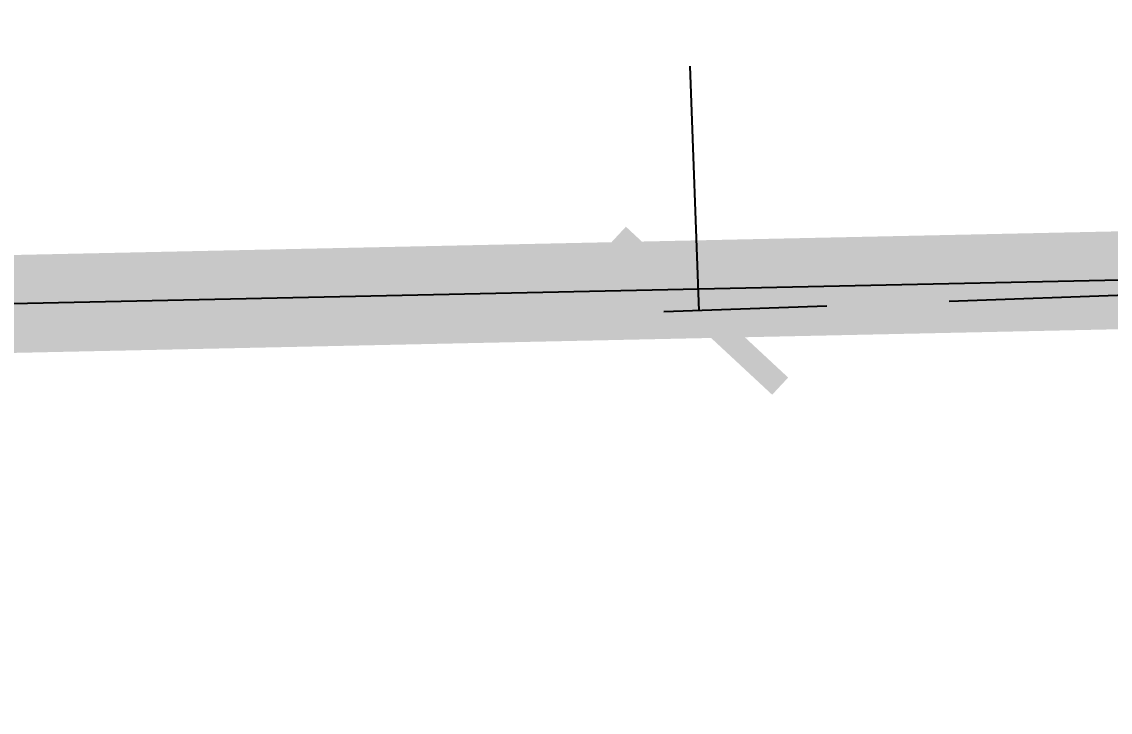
# Model space of a CAD drawing. Header units: metres. Extents: x 668617 to 675126, y 2286318 to 2293677.
# Drawn here: x 669890.68 to 669896.24, y 2287291.25 to 2287294.78 of the extents above; entities that cross this region are included whole.
import ezdxf

# ---------------------------------------------------------------- set-up
doc = ezdxf.new("R2010")
doc.units = ezdxf.units.M
doc.header["$MEASUREMENT"] = 0
doc.linetypes.add('DASHED2', pattern=[0.375, 0.25, -0.125])
for name, color, linetype in [('0_DETALLES_COTAS', 252, 'Continuous'), ('0_PREDIO_OBRA', 1, 'Continuous'), ('DMTG-PB-LOTIFICACION', 253, 'Continuous')]:
    doc.layers.add(name, color=color, linetype=linetype)
doc.styles.get("Standard").update_dxf_attribs({"font": 'arial.ttf'})
doc.dimstyles.get("Standard").update_dxf_attribs({"dimtxt": 0.18, "dimasz": 0.18, "dimexe": 0.18, "dimexo": 0.0625, "dimgap": 0.09, "dimtad": 0, "dimtih": 1, "dimtoh": 1, "dimdec": 4, "dimzin": 0, "dimdsep": 46, "dimtxsty": 'Standard', "dimcen": 0.09, "dimadec": 0, "dimazin": 0, "dimtfac": 1, "dimtdec": 4, "dimtofl": 0, "dimtmove": 0, "dimatfit": 3, "dimfxl": 1, "dimtolj": 1, "dimtzin": 0, "dimarcsym": 0})

# ---------------------------------------------------------------- blocks, each defined once
blk = doc.blocks.new('_ArchTick')
at = {"color": 0, "linetype": 'ByBlock', "const_width": 0.15}
blk.add_lwpolyline([(-0.5, -0.5), (0.5, 0.5)], dxfattribs=at)
blk = doc.blocks.new('*D371')
at = {"layer": '0_DETALLES_COTAS', "linetype": 'DASHED2', "lineweight": -2, "ltscale": 5, "transparency": 16777216}
for p, q in [((669901.1992, 2287323.5855), (669892.872, 2287323.2835)), ((669893.0519, 2287323.29), (669893.3713, 2287314.482)), ((669894.1392, 2287293.3049), (669893.8198, 2287302.113)), ((669902.2865, 2287293.6004), (669893.9593, 2287293.2984))]:
    blk.add_line(p, q, dxfattribs=at)
at = {"layer": 'Defpoints', "color": 0, "linetype": 'DASHED2', "ltscale": 5, "transparency": 16777216}
for p in [(669901.2617, 2287323.5877), (669893.0519, 2287323.29), (669902.349, 2287293.6026)]:
    blk.add_point(p, dxfattribs=at)
at = {"layer": '0_DETALLES_COTAS', "linetype": 'DASHED2', "lineweight": -2, "ltscale": 5, "transparency": 16777216, "xscale": 0.8, "yscale": 0.8, "zscale": 0.8}
for p, rotation in [((669893.0519, 2287323.29), 92.07668112755583), ((669894.1392, 2287293.3049), 272.0766811275558)]:
    blk.add_blockref('_ArchTick', p, dxfattribs=dict(at, rotation=rotation))
at = {"layer": '0_DETALLES_COTAS', "linetype": 'DASHED2', "ltscale": 5, "transparency": 16777216, "insert": (669893.5955, 2287308.2975), "char_height": 1, "attachment_point": 5, "rotation": 90}
blk.add_mtext('\\A1;Zona de transición', dxfattribs=at)

msp = doc.modelspace()

# ---------------------------------------------------------------- linework, layer by layer
at = {"layer": '0_PREDIO_OBRA', "linetype": 'DASHED2', "ltscale": 5, "const_width": 0.5}
msp.add_lwpolyline([(669852.38103, 2287261.7925), (669899.92572, 2287263.05644), (669898.72535, 2287293.51272), (669851.54894, 2287292.50222)], close=True, dxfattribs=at)
at = {"layer": 'DMTG-PB-LOTIFICACION'}
msp.add_line((669898.72535, 2287293.51272), (669851.54894, 2287292.50222), dxfattribs=at)

# ---------------------------------------------------------------- dimensions: what is measured, and where the dimension line sits
at = {"layer": '0_DETALLES_COTAS', "color": 251, "linetype": 'DASHED2', "ltscale": 5}
dim = msp.add_aligned_dim(p1=(669902.34897, 2287293.60261), p2=(669901.26169, 2287323.58772), distance=8.21521, text='Zona de transición', dimstyle='Standard', override={"dimtxt": 1, "dimasz": 0.8, "dimgap": 0.5, "dimtih": 0, "dimdec": 2, "dimblk1": 'ArchTick', "dimblk2": 'ArchTick', "dimsah": 1, "dimclrd": 256, "dimclre": 256, "dimclrt": 256}, dxfattribs=at)
dim.commit()
dim.dimension.update_dxf_attribs({"geometry": '*D371', "text_midpoint": (669893.59551, 2287308.29747), "text_rotation": 90})

doc.saveas('drawing.dxf')
